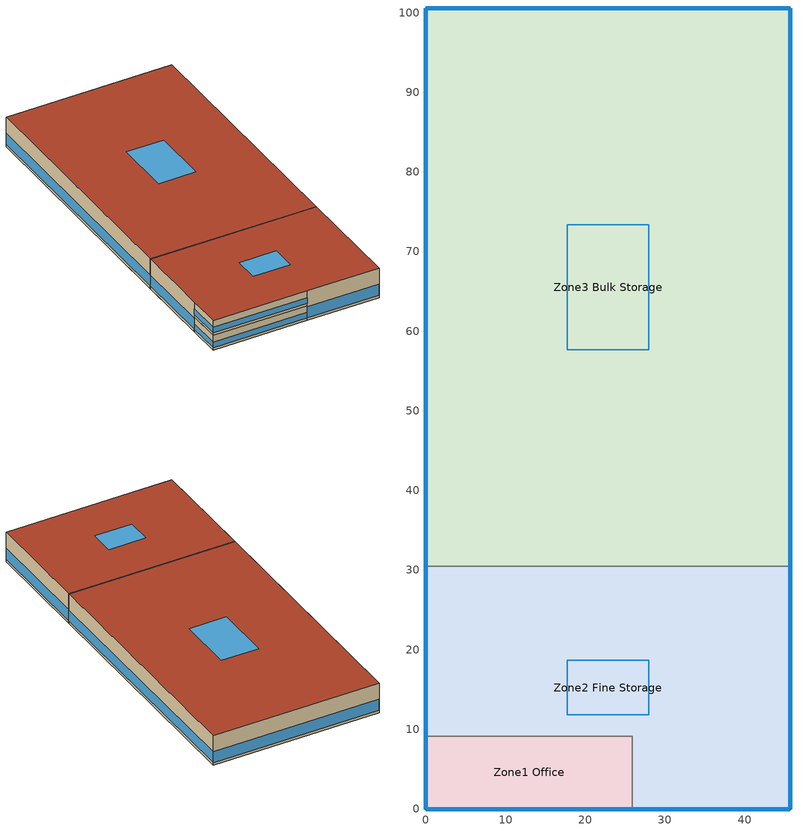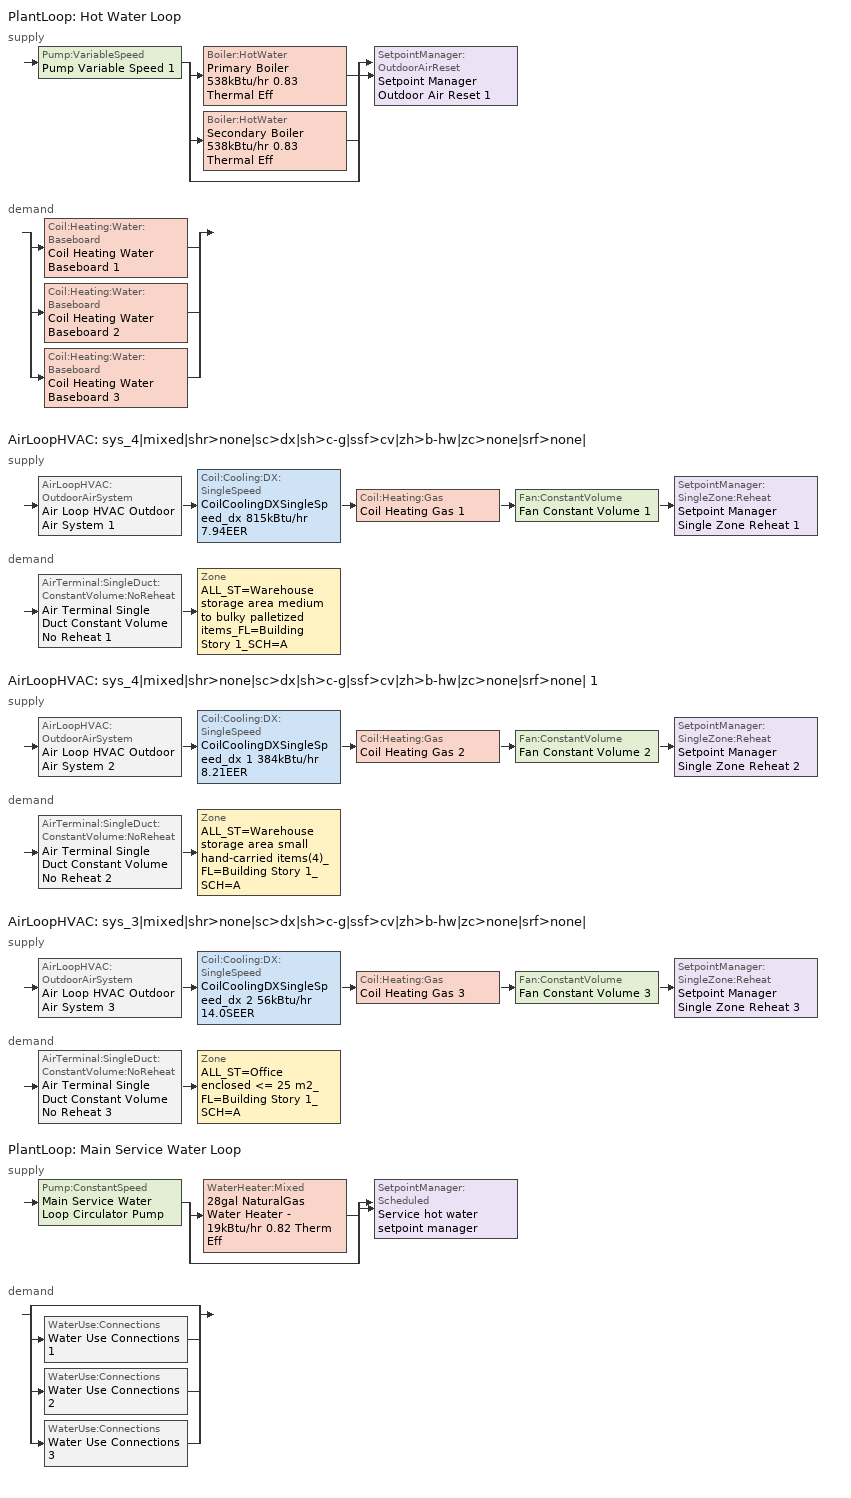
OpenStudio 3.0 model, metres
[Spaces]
Zone3 Bulk Storage
 floor ground: 45.72,100.58 45.72,30.48 0,30.48 0,100.58 z0
 wall outside: 45.72,30.48 45.72,100.58 0,100.58 0,30.48 z0:8.53
 wall to Zone2 Fine Storage: 45.72,30.48 0,30.48 z0:8.53
 window (BTAP-Ext-FixedWindow:U=0.220 SHGC=0.600): 0,100.55 0,30.5 / 45.69,100.58 0.03,100.58 / 45.72,30.5 45.72,100.55 z0.76:3.9
 roof outside: 45.72,30.48 45.72,100.58 0,100.58 0,30.48 z8.53
 skylight (BTAP-Ext-Skylights:U=0.220 SHGC=0.600): 27.97,57.69 27.97,73.37 17.75,73.37 17.75,57.69 z8.53
Zone2 Fine Storage
 floor to Zone1 Office: 0,0 0,9.14 25.91,9.14 25.91,0 z4.27
 floor ground: 45.72,30.48 45.72,0 25.91,0 25.91,9.14 0,9.14 0,30.48 z0
 wall outside: 0,30.48 0,9.14 / 25.91,0 45.72,0 45.72,30.48 z0:8.53; 0,9.14 0,0 25.91,0 z4.27:8.53
 wall to Zone1 Office: 0,9.14 25.91,9.14 25.91,0 z0:4.27
 window (BTAP-Ext-FixedWindow:U=0.220 SHGC=0.600): 25.93,0 45.69,0 / 0,30.45 0,9.17 / 45.72,0.03 45.72,30.45 z0.76:3.9; 0.03,0 25.88,0 / 0,9.12 0,0.03 z5.03:6.6
 roof outside: 45.72,0 45.72,30.48 0,30.48 0,0 z8.53
 skylight (BTAP-Ext-Skylights:U=0.220 SHGC=0.600): 27.97,11.83 27.97,18.65 17.75,18.65 17.75,11.83 z8.53
Zone1 Office
 floor ground: 25.91,9.14 25.91,0 0,0 0,9.14 z0
 wall outside: 0,9.14 0,0 25.91,0 z0:4.27
 window (BTAP-Ext-FixedWindow:U=0.220 SHGC=0.600): 0.03,0 25.88,0 z0.76:2.33; 0,9.12 0,0.03 z0.76:2.34
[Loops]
PlantLoop 'Hot Water Loop'
 supply: Pump:VariableSpeed 'Pump Variable Speed 1' > split
  | Boiler:HotWater 'Primary Boiler 538kBtu/hr 0.83 Thermal Eff'
  | Boiler:HotWater 'Secondary Boiler 538kBtu/hr 0.83 Thermal Eff'
  | bypass
  join > SetpointManager:OutdoorAirReset 'Setpoint Manager Outdoor Air Reset 1'
 demand: split
  | Coil:Heating:Water:Baseboard 'Coil Heating Water Baseboard 1'
  | Coil:Heating:Water:Baseboard 'Coil Heating Water Baseboard 2'
  | Coil:Heating:Water:Baseboard 'Coil Heating Water Baseboard 3'
AirLoopHVAC 'sys_4|mixed|shr>none|sc>dx|sh>c-g|ssf>cv|zh>b-hw|zc>none|srf>none|'
 supply: AirLoopHVAC:OutdoorAirSystem 'Air Loop HVAC Outdoor Air System 1' > Coil:Cooling:DX:SingleSpeed 'CoilCoolingDXSingleSpeed_dx 815kBtu/hr 7.94EER' > Coil:Heating:Gas 'Coil Heating Gas 1' > Fan:ConstantVolume 'Fan Constant Volume 1' > SetpointManager:SingleZone:Reheat 'Setpoint Manager Single Zone Reheat 1'
 demand: AirTerminal:SingleDuct:ConstantVolume:NoReheat 'Air Terminal Single Duct Constant Volume No Reheat 1' > Zone 'ALL_ST=Warehouse storage area medium to bulky palletized items_FL=Building Story 1_SCH=A'
AirLoopHVAC 'sys_4|mixed|shr>none|sc>dx|sh>c-g|ssf>cv|zh>b-hw|zc>none|srf>none| 1'
 supply: AirLoopHVAC:OutdoorAirSystem 'Air Loop HVAC Outdoor Air System 2' > Coil:Cooling:DX:SingleSpeed 'CoilCoolingDXSingleSpeed_dx 1 384kBtu/hr 8.21EER' > Coil:Heating:Gas 'Coil Heating Gas 2' > Fan:ConstantVolume 'Fan Constant Volume 2' > SetpointManager:SingleZone:Reheat 'Setpoint Manager Single Zone Reheat 2'
 demand: AirTerminal:SingleDuct:ConstantVolume:NoReheat 'Air Terminal Single Duct Constant Volume No Reheat 2' > Zone 'ALL_ST=Warehouse storage area small hand-carried items(4)_FL=Building Story 1_SCH=A'
AirLoopHVAC 'sys_3|mixed|shr>none|sc>dx|sh>c-g|ssf>cv|zh>b-hw|zc>none|srf>none|'
 supply: AirLoopHVAC:OutdoorAirSystem 'Air Loop HVAC Outdoor Air System 3' > Coil:Cooling:DX:SingleSpeed 'CoilCoolingDXSingleSpeed_dx 2 56kBtu/hr 14.0SEER' > Coil:Heating:Gas 'Coil Heating Gas 3' > Fan:ConstantVolume 'Fan Constant Volume 3' > SetpointManager:SingleZone:Reheat 'Setpoint Manager Single Zone Reheat 3'
 demand: AirTerminal:SingleDuct:ConstantVolume:NoReheat 'Air Terminal Single Duct Constant Volume No Reheat 3' > Zone 'ALL_ST=Office enclosed <= 25 m2_FL=Building Story 1_SCH=A'
PlantLoop 'Main Service Water Loop'
 supply: Pump:ConstantSpeed 'Main Service Water Loop Circulator Pump' > split
  | WaterHeater:Mixed '28gal NaturalGas Water Heater - 19kBtu/hr 0.82 Therm Eff'
  | bypass
  join > SetpointManager:Scheduled 'Service hot water setpoint manager'
 demand: split
  | bypass
  | WaterUse:Connections 'Water Use Connections 1'
  | WaterUse:Connections 'Water Use Connections 2'
  | WaterUse:Connections 'Water Use Connections 3'
[ClimateZones]
Climate Zone Institution Name 1=ASHRAE; Climate Zone Document Name 1=ANSI/ASHRAE Standard 169; Climate Zone Document Year 1=2006; Climate Zone Institution Name 2=CEC; Climate Zone Document Name 2=California Climate Zone Descriptions; Climate Zone Document Year 2=1995
[Building]
Warehouse: Default Construction Set=BTAP-Mass at hdd = 4500.0; Standards Number of Stories=1; Standards Number of Above Ground Stories=1; Standards Template=NECB2015; Standards Building Type=Warehouse
[Site]
Ottawa=Macdonald-Cartier Intl AP_ON_CAN: Latitude {deg}=45.317; Longitude {deg}=-75.667; Time Zone {hr}=-5; Elevation {m}=114.9
[Site:WaterMainsTemperature]
Calculation Method=Correlation; Annual Average Outdoor Air Temperature {C}=6.83333; Maximum Difference In Monthly Average Outdoor Air Temperatures {deltaC}=31.2
[Site:GroundTemperature:BuildingSurface]
19.527, 19.502, 19.536, 19.598, 20.002, 21.64, 22.225, 22.375, 21.449, 20.121, 19.802, 19.633
[SizingPeriod:DesignDay] Barometric Pressure {Pa}=99952; Sky Clearness=0; Rain Indicator=0; Snow Indicator=0; Day of Month=21; Daylight Saving Time Indicator=0; Humidity Indicating Type=Wetbulb; Dry-Bulb Temperature Range Modifier Type=DefaultMultipliers
Name | Maximum Dry-Bulb Temperature {C} | Daily Dry-Bulb Temperature Range {deltaC} | Humidity Indicating Conditions at Maximum Dry-Bulb | Wind Speed {m/s} | Wind Direction {deg} | Month | Day Type | Solar Model Indicator | ASHRAE Taub | ASHRAE Taud
Ottawa=Macdonald-Cartier Intl Ann Clg .4% Condns DB=>MWB | 30.6 | 10.1 | 21.8 | 4.6 | 220 | 7 | SummerDesignDay | ASHRAETau | 0.417 | 2.264
Ottawa=Macdonald-Cartier Intl Ann Htg 99.6% Condns DB | -24.2 | 0 | -24.2 | 3.5 | 290 | 1 | WinterDesignDay | ASHRAEClearSky
[Material:NoMass] Roughness=Smooth; Thermal Absorptance=0.9; Solar Absorptance=0.7
Name | Thermal Resistance {m2-K/W} | Visible Absorptance
Typical Carpet Pad; Typical Carpet Pad 1 | 0.21648 | 0.8
Typical Insulation 1 | 5.20402 | 0.7
Typical Insulation 2 | 3.77764 | 0.7
Typical Insulation 3 | 5.46446 | 0.7
Typical Carpet Pad 2 | 1.25503 | 0.8
Typical Carpet Pad 3; Typical Carpet Pad 4 | 3.45515 | 0.8
Typical Insulation 4 | 0.454528 | 0.7
Typical Insulation 5 | 0.454545 | 0.7
[Material]
Name | Roughness | Thickness {m} | Conductivity {W/m-K} | Density {kg/m3} | Specific Heat {J/kg-K} | Thermal Absorptance | Solar Absorptance | Visible Absorptance
G05 25mm wood | MediumSmooth | 0.0254 | 0.15 | 608 | 1630 | 0.9 | 0.5 | 0.5
100mm Normalweight concrete floor 1 | MediumSmooth | 0.1016 | 2.31 | 2322 | 832
G01 13mm gypsum board 1 | Smooth | 0.0127 | 0.16 | 800 | 1090 | 0.9 | 0.7 | 0.5
4 in. Normalweight Concrete Floor 1 | MediumRough | 0.1016 | 2.31 | 2322 | 832 | 0.9 | 0.7 | 0.7
1IN Stucco 1 | Smooth | 0.0253 | 0.6918 | 1858 | 837 | 0.9 | 0.7 | 0.92
8IN CONCRETE HW RefBldg 1 | Rough | 0.2032 | 1.311 | 2240 | 836.8 | 0.9 | 0.7 | 0.7
1/2IN Gypsum 1 | Smooth | 0.0127 | 0.16 | 784.9 | 830 | 0.9 | 0.4 | 0.4
Metal Roof Surface 1; F08 Metal surface 1 | Smooth | 0.0008 | 45.28 | 7824 | 500 | 0.9 | 0.7 | 0.7
6 in. Normalweight Concrete Floor 1; 6 in. Normalweight Concrete Floor 2; 6 in. Normalweight Concrete Floor 3 | MediumRough | 0.1524 | 2.31 | 2322 | 832 | 0.9 | 0.7 | 0.7
[Construction]
BTAP-Int-Partition; BTAP-Int-Door: G05 25mm wood
BTAP-Int-Floor: 100mm Normalweight concrete floor 1, Typical Carpet Pad
BTAP-Int-Wall: G01 13mm gypsum board 1, G01 13mm gypsum board 1
BTAP-Int-Ceiling: Typical Carpet Pad, 100mm Normalweight concrete floor 1
BTAP-Int-Window: SimpleGlazing
BTAP-Ext-Floor-Mass:U-0.183: Typical Insulation 1, 4 in. Normalweight Concrete Floor 1, Typical Carpet Pad 1
BTAP-Ext-Wall-Mass:U-0.247: 1IN Stucco 1, 8IN CONCRETE HW RefBldg 1, Typical Insulation 2, 1/2IN Gypsum 1
BTAP-Ext-Roof-Metal:U-0.183: Metal Roof Surface 1, Typical Insulation 3
BTAP-Grnd-Floor-Mass:U-0.757: 6 in. Normalweight Concrete Floor 1, Typical Carpet Pad 2
BTAP-Grnd-Wall-Mass:U-0.284: 6 in. Normalweight Concrete Floor 2, Typical Carpet Pad 3
BTAP-Grnd-Roof-Mass:U-0.284: 6 in. Normalweight Concrete Floor 3, Typical Carpet Pad 4
BTAP-Ext-FixedWindow:U=0.220 SHGC=0.600; BTAP-Ext-GlassDoors:U=0.220 SHGC=0.600; BTAP-Ext-Skylights:U=0.220 SHGC=0.600; BTAP-Ext-DaylightDomes:U=0.220 SHGC=0.600; BTAP-Ext-DaylightDiffuser:U=0.220 SHGC=0.600: SimpleGlazing:U=0.220 SHGC=0.600
BTAP-Ext-Door:U-2.2: F08 Metal surface 1, Typical Insulation 4
BTAP-Ext-OverHeadDoor:U-2.2: Typical Insulation 5
[DefaultConstructionSet]
BTAP-Mass at hdd = 4500.0: Default Exterior Surface Constructions=BTAP-Mass at hdd = 4500.0; Default Interior Surface Constructions=Default Surface Constructions 2; Default Ground Contact Surface Constructions=BTAP-Mass at hdd = 4500.0 1; Default Exterior SubSurface Constructions=BTAP-Mass at hdd = 4500.0; Default Interior SubSurface Constructions=Default Sub Surface Constructions 2; Interior Partition Construction=BTAP-Int-Partition
[DefaultSurfaceConstructions]
Name | Floor Construction | Wall Construction | Roof Ceiling Construction
Default Surface Constructions 2 | BTAP-Int-Floor | BTAP-Int-Wall | BTAP-Int-Ceiling
BTAP-Mass at hdd = 4500.0 | BTAP-Ext-Floor-Mass:U-0.183 | BTAP-Ext-Wall-Mass:U-0.247 | BTAP-Ext-Roof-Metal:U-0.183
BTAP-Mass at hdd = 4500.0 1 | BTAP-Grnd-Floor-Mass:U-0.757 | BTAP-Grnd-Wall-Mass:U-0.284 | BTAP-Grnd-Roof-Mass:U-0.284
[DefaultSubSurfaceConstructions]
Name | Fixed Window Construction | Operable Window Construction | Door Construction | Glass Door Construction | Overhead Door Construction | Skylight Construction | Tubular Daylight Dome Construction | Tubular Daylight Diffuser Construction
Default Sub Surface Constructions 2 | BTAP-Int-Window | BTAP-Int-Window | BTAP-Int-Door
BTAP-Mass at hdd = 4500.0 | BTAP-Ext-FixedWindow:U=0.220 SHGC=0.600 | BTAP-Ext-FixedWindow:U=0.220 SHGC=0.600 | BTAP-Ext-Door:U-2.2 | BTAP-Ext-GlassDoors:U=0.220 SHGC=0.600 | BTAP-Ext-OverHeadDoor:U-2.2 | BTAP-Ext-Skylights:U=0.220 SHGC=0.600 | BTAP-Ext-DaylightDomes:U=0.220 SHGC=0.600 | BTAP-Ext-DaylightDiffuser:U=0.220 SHGC=0.600
[WindowMaterial:SimpleGlazingSystem] U-Factor {W/m2-K}=2.2; Solar Heat Gain Coefficient=0.6; Visible Transmittance=0.21
SimpleGlazing; SimpleGlazing:U=0.220 SHGC=0.600
[Space] Building Story=Building Story 1; Part of Total Floor Area=Yes
Name | Space Type | Thermal Zone
Zone3 Bulk Storage | Space Function Warehouse storage area medium to bulky palletized items | ALL_ST=Warehouse storage area medium to bulky palletized items_FL=Building Story 1_SCH=A
Zone2 Fine Storage | Space Function Warehouse storage area small hand-carried items(4) | ALL_ST=Warehouse storage area small hand-carried items(4)_FL=Building Story 1_SCH=A
Zone1 Office | Space Function Office enclosed <= 25 m2 | ALL_ST=Office enclosed <= 25 m2_FL=Building Story 1_SCH=A
[BuildingStory]
Building Story 1: Nominal Z Coordinate {m}=0
[SpaceType] Standards Building Type=Space Function
Name | Default Schedule Set | Design Specification Outdoor Air Object | Standards Space Type
Space Function Warehouse storage area medium to bulky palletized items | Space Function Warehouse storage area medium to bulky palletized items Schedule Set | Space Function Warehouse storage area medium to bulky palletized items Ventilation | Warehouse storage area medium to bulky palletized items
Space Function Warehouse storage area small hand-carried items(4) | Space Function Warehouse storage area small hand-carried items(4) Schedule Set | Space Function Warehouse storage area small hand-carried items(4) Ventilation | Warehouse storage area small hand-carried items(4)
Space Function Office enclosed <= 25 m2 | Space Function Office enclosed <= 25 m2 Schedule Set | Space Function Office enclosed <= 25 m2 Ventilation | Office enclosed <= 25 m2
[People:Definition] Number of People Calculation Method=People/Area; Fraction Radiant=0.3
Name | People per Space Floor Area {person/m2}
Space Function Office enclosed <= 25 m2 People Definition | 0.0500182
Space Function Warehouse storage area medium to bulky palletized items People Definition | 0.0100036
Space Function Warehouse storage area small hand-carried items(4) People Definition | 0.0200073
[People] Work Efficiency Schedule=Work Efficiency Schedule; Clothing Insulation Schedule=Clothing Schedule; Air Velocity Schedule=Air Velocity Schedule; Multiplier=1
Name | People Definition | Space or SpaceType
Space Function Office enclosed <= 25 m2 People | Space Function Office enclosed <= 25 m2 People Definition | Space Function Office enclosed <= 25 m2
Space Function Warehouse storage area medium to bulky palletized items People | Space Function Warehouse storage area medium to bulky palletized items People Definition | Space Function Warehouse storage area medium to bulky palletized items
Space Function Warehouse storage area small hand-carried items(4) People | Space Function Warehouse storage area small hand-carried items(4) People Definition | Space Function Warehouse storage area small hand-carried items(4)
[Lights:Definition] Design Level Calculation Method=Watts/Area; Fraction Radiant=0.5; Fraction Visible=0.2
Name | Watts per Space Floor Area {W/m2}
Space Function Office enclosed <= 25 m2 Lights Definition | 12.0044
Space Function Warehouse storage area medium to bulky palletized items Lights Definition | 6.20225
Space Function Warehouse storage area small hand-carried items(4) Lights Definition | 10.2037
[Lights] Fraction Replaceable=1
Name | Lights Definition | Space or SpaceType
Space Function Office enclosed <= 25 m2 Lights | Space Function Office enclosed <= 25 m2 Lights Definition | Space Function Office enclosed <= 25 m2
Space Function Warehouse storage area medium to bulky palletized items Lights | Space Function Warehouse storage area medium to bulky palletized items Lights Definition | Space Function Warehouse storage area medium to bulky palletized items
Space Function Warehouse storage area small hand-carried items(4) Lights | Space Function Warehouse storage area small hand-carried items(4) Lights Definition | Space Function Warehouse storage area small hand-carried items(4)
[ElectricEquipment:Definition] Design Level Calculation Method=Watts/Area; Fraction Radiant=0.5
Name | Watts per Space Floor Area {W/m2}
Space Function Office enclosed <= 25 m2 Elec Equip Definition | 7.50273
Space Function Warehouse storage area medium to bulky palletized items Elec Equip Definition; Space Function Warehouse storage area small hand-carried items(4) Elec Equip Definition | 1.00036
[ElectricEquipment]
Name | Electric Equipment Definition | Space or SpaceType
Space Function Office enclosed <= 25 m2 Elec Equip | Space Function Office enclosed <= 25 m2 Elec Equip Definition | Space Function Office enclosed <= 25 m2
Space Function Warehouse storage area medium to bulky palletized items Elec Equip | Space Function Warehouse storage area medium to bulky palletized items Elec Equip Definition | Space Function Warehouse storage area medium to bulky palletized items
Space Function Warehouse storage area small hand-carried items(4) Elec Equip | Space Function Warehouse storage area small hand-carried items(4) Elec Equip Definition | Space Function Warehouse storage area small hand-carried items(4)
[DesignSpecification:OutdoorAir] Outdoor Air Method=Sum; Outdoor Air Flow per Floor Area {m3/s-m2}=0.0003048
Name | Outdoor Air Flow per Person {m3/s-person}
Space Function Office enclosed <= 25 m2 Ventilation | 0.00253908
Space Function Warehouse storage area medium to bulky palletized items Ventilation; Space Function Warehouse storage area small hand-carried items(4) Ventilation | 0
[DefaultScheduleSet] Number of People Schedule=NECB-A-Occupancy; People Activity Level Schedule=NECB-Activity; Electric Equipment Schedule=NECB-A-Electric-Equipment; Infiltration Schedule=Always On
Name | Lighting Schedule
Space Function Office enclosed <= 25 m2 Schedule Set | NECB-A-Occupancy-NECB-A-Lighting-0.3-0.1-0.67-Light Ruleset
Space Function Warehouse storage area medium to bulky palletized items Schedule Set | NECB-A-Lighting
Space Function Warehouse storage area small hand-carried items(4) Schedule Set | NECB-A-Occupancy-NECB-A-Lighting-0.5-0.0-0.67-Light Ruleset
[ThermostatSetpoint:DualSetpoint] Heating Setpoint Temperature Schedule=NECB-A-Thermostat Setpoint-Heating; Cooling Setpoint Temperature Schedule=NECB-A-Thermostat Setpoint-Cooling
Space Function Warehouse storage area medium to bulky palletized items Thermostat 3; Space Function Warehouse storage area small hand-carried items(4) Thermostat 3; Space Function Office enclosed <= 25 m2 Thermostat 3
[SpaceInfiltration:DesignFlowRate] Schedule=Always On Discrete; Design Flow Rate Calculation Method=Flow/ExteriorArea; Flow per Exterior Surface Area {m3/s-m2}=0.00025; Constant Term Coefficient=0; Temperature Term Coefficient=0; Velocity Term Coefficient=0.224; Velocity Squared Term Coefficient=0
Name | Space or SpaceType
Zone1 Office Infiltration | Zone1 Office
Zone2 Fine Storage Infiltration | Zone2 Fine Storage
Zone3 Bulk Storage Infiltration | Zone3 Bulk Storage
[ThermalZone] Use Ideal Air Loads=No
Name | Thermostat
ALL_ST=Warehouse storage area medium to bulky palletized items_FL=Building Story 1_SCH=A | Space Function Warehouse storage area medium to bulky palletized items Thermostat 3
ALL_ST=Warehouse storage area small hand-carried items(4)_FL=Building Story 1_SCH=A | Space Function Warehouse storage area small hand-carried items(4) Thermostat 3
ALL_ST=Office enclosed <= 25 m2_FL=Building Story 1_SCH=A | Space Function Office enclosed <= 25 m2 Thermostat 3
[Sizing:Zone] Zone Cooling Design Supply Air Temperature Input Method=SupplyAirTemperature; Zone Cooling Design Supply Air Temperature {C}=13; Zone Cooling Design Supply Air Temperature Difference {deltaC}=11.11; Zone Heating Design Supply Air Temperature Input Method=SupplyAirTemperature; Zone Heating Design Supply Air Temperature {C}=43; Zone Heating Design Supply Air Temperature Difference {deltaC}=11.11; Zone Cooling Design Supply Air Humidity Ratio {kg-H2O/kg-air}=0.0085; Zone Heating Design Supply Air Humidity Ratio {kg-H2O/kg-air}=0.008; Zone Heating Sizing Factor=1.3; Zone Cooling Sizing Factor=1.1; Cooling Design Air Flow Method=DesignDay; Heating Design Air Flow Method=DesignDay; Account for Dedicated Outdoor Air System=No; Dedicated Outdoor Air System Control Strategy=NeutralSupplyAir; Dedicated Outdoor Air Low Setpoint Temperature for Design {C}=autosize; Dedicated Outdoor Air High Setpoint Temperature for Design {C}=autosize
ALL_ST=Warehouse storage area medium to bulky palletized items_FL=Building Story 1_SCH=A; ALL_ST=Warehouse storage area small hand-carried items(4)_FL=Building Story 1_SCH=A; ALL_ST=Office enclosed <= 25 m2_FL=Building Story 1_SCH=A
[Zone equipment]
ALL_ST=Warehouse storage area medium to bulky palletized items_FL=Building Story 1_SCH=A: Air Terminal Single Duct Constant Volume No Reheat 1, Zone HVAC Baseboard Convective Water 1
ALL_ST=Warehouse storage area small hand-carried items(4)_FL=Building Story 1_SCH=A: Air Terminal Single Duct Constant Volume No Reheat 2, Zone HVAC Baseboard Convective Water 2
ALL_ST=Office enclosed <= 25 m2_FL=Building Story 1_SCH=A: Air Terminal Single Duct Constant Volume No Reheat 3, Zone HVAC Baseboard Convective Water 3
[PlantLoop] Glycol Concentration=0; Plant Loop Volume {m3}=Autocalculate; Load Distribution Scheme=Optimal
Name | Fluid Type | Maximum Loop Temperature {C} | Minimum Loop Temperature {C}
Hot Water Loop | Water
Main Service Water Loop |  | 60 | 10
[Sizing:Plant] Loop Type=Heating; Sizing Option=NonCoincident; Zone Timesteps in Averaging Window=1; Coincident Sizing Factor Mode=None
Name | Design Loop Exit Temperature {C} | Loop Design Temperature Difference {deltaC}
Hot Water Loop | 82 | 16
Main Service Water Loop | 60 | 5
[Pump:VariableSpeed]
Pump Variable Speed 1: Motor Efficiency=0.865; Pump Control Type=Intermittent; Skin Loss Radiative Fraction=0.5; Design Power Sizing Method=PowerPerFlowPerPressure; Design Electric Power per Unit Flow Rate {W/(m3/s)}=348701.1; Design Shaft Power per Unit Flow Rate per Unit Head {W-s/m3-Pa}=1.45151; Design Minimum Flow Rate Fraction=0
[Boiler:HotWater] Fuel Type=NaturalGas; Nominal Capacity {W}=157806; Nominal Thermal Efficiency=0.83; Normalized Boiler Efficiency Curve=BOILER-EFFFPLR-NECB2011; Water Outlet Upper Temperature Limit {C}=99; Boiler Flow Mode=ConstantFlow; Parasitic Electric Load {W}=0; Sizing Factor=1
Primary Boiler 538kBtu/hr 0.83 Thermal Eff; Secondary Boiler 538kBtu/hr 0.83 Thermal Eff
[SetpointManager:OutdoorAirReset]
Setpoint Manager Outdoor Air Reset 1: Control Variable=Temperature; Setpoint at Outdoor Low Temperature {C}=82; Outdoor Low Temperature {C}=-16; Setpoint at Outdoor High Temperature {C}=60; Outdoor High Temperature {C}=0
[AirLoopHVAC] Design Supply Air Flow Rate {m3/s}=AutoSize
Name | Availability Schedule
sys_4|mixed|shr>none|sc>dx|sh>c-g|ssf>cv|zh>b-hw|zc>none|srf>none| | sys_4|mixed|shr>none|sc>dx|sh>c-g|ssf>cv|zh>b-hw|zc>none|srf>none| Occ Sch
sys_4|mixed|shr>none|sc>dx|sh>c-g|ssf>cv|zh>b-hw|zc>none|srf>none| 1 | sys_4|mixed|shr>none|sc>dx|sh>c-g|ssf>cv|zh>b-hw|zc>none|srf>none| 1 Occ Sch
sys_3|mixed|shr>none|sc>dx|sh>c-g|ssf>cv|zh>b-hw|zc>none|srf>none| | sys_3|mixed|shr>none|sc>dx|sh>c-g|ssf>cv|zh>b-hw|zc>none|srf>none| Occ Sch
[Sizing:System] Type of Load to Size On=Sensible; Design Outdoor Air Flow Rate {m3/s}=Autosize; Central Heating Maximum System Air Flow Ratio=1; Preheat Design Temperature {C}=7; Preheat Design Humidity Ratio {kg-H2O/kg-Air}=0.008; Precool Design Temperature {C}=13; Precool Design Humidity Ratio {kg-H2O/kg-Air}=0.008; Central Cooling Design Supply Air Temperature {C}=13; Central Heating Design Supply Air Temperature {C}=43; Sizing Option=NonCoincident; 100% Outdoor Air in Cooling=No; 100% Outdoor Air in Heating=No; Central Cooling Design Supply Air Humidity Ratio {kg-H2O/kg-Air}=0.0085; Central Heating Design Supply Air Humidity Ratio {kg-H2O/kg-Air}=0.008; Cooling Design Air Flow Method=DesignDay; Cooling Design Air Flow Rate {m3/s}=0; Heating Design Air Flow Method=DesignDay; Heating Design Air Flow Rate {m3/s}=0; System Outdoor Air Method=ZoneSum; Zone Maximum Outdoor Air Fraction=1; Cooling Supply Air Flow Rate Per Floor Area {m3/s-m2}=0.00996765; Cooling Fraction of Autosized Cooling Supply Air Flow Rate=1; Cooling Supply Air Flow Rate Per Unit Cooling Capacity {m3/s-W}=3.94755e-05; Heating Supply Air Flow Rate Per Floor Area {m3/s-m2}=0.00996765; Heating Fraction of Autosized Heating Supply Air Flow Rate=1; Heating Fraction of Autosized Cooling Supply Air Flow Rate=1; Heating Supply Air Flow Rate Per Unit Heating Capacity {m3/s-W}=3.15882e-05; Cooling Design Capacity Method=CoolingDesignCapacity; Cooling Design Capacity {W}=autosize; Cooling Design Capacity Per Floor Area {W/m2}=234.7; Fraction of Autosized Cooling Design Capacity=1; Heating Design Capacity Method=HeatingDesignCapacity; Heating Design Capacity {W}=autosize; Heating Design Capacity Per Floor Area {W/m2}=157; Fraction of Autosized Heating Design Capacity=1; Central Cooling Capacity Control Method=OnOff
sys_4|mixed|shr>none|sc>dx|sh>c-g|ssf>cv|zh>b-hw|zc>none|srf>none|; sys_4|mixed|shr>none|sc>dx|sh>c-g|ssf>cv|zh>b-hw|zc>none|srf>none| 1; sys_3|mixed|shr>none|sc>dx|sh>c-g|ssf>cv|zh>b-hw|zc>none|srf>none|
[Fan:ConstantVolume] Availability Schedule=Always On Discrete; Fan Total Efficiency=0.39975; Pressure Rise {Pa}=640; Maximum Flow Rate {m3/s}=AutoSize; Motor Efficiency=0.615
Fan Constant Volume 1; Fan Constant Volume 2; Fan Constant Volume 3
[Coil:Heating:Gas] Availability Schedule=Always On Discrete; Nominal Capacity {W}=AutoSize; Parasitic Electric Load {W}=0; Part Load Fraction Correlation Curve=FURNACE-EFFPLR-NECB2011; Parasitic Gas Load {W}=0
Name | Gas Burner Efficiency
Coil Heating Gas 1; Coil Heating Gas 2 | 0.81
Coil Heating Gas 3 | 0.924
[Coil:Cooling:DX:SingleSpeed] Availability Schedule=Always On Discrete; Rated Total Cooling Capacity {W}=autosize; Rated Sensible Heat Ratio=autosize; Rated Air Flow Rate {m3/s}=autosize; Rated Evaporator Fan Power Per Volume Flow Rate {W/(m3/s)}=773.3; Total Cooling Capacity Function of Temperature Curve=DXCOOL-NECB2011-REF-CAPFT; Total Cooling Capacity Function of Flow Fraction Curve=DXCOOL-NECB2011-REF-CAPFFLOW; Energy Input Ratio Function of Temperature Curve=DXCOOL-NECB2011-REF-COOLEIRFT; Energy Input Ratio Function of Flow Fraction Curve=DXCOOL-NECB2011-REF-COOLEIRFFLOW; Part Load Fraction Correlation Curve=DXCOOL-NECB2011-REF-COOLPLFFPLR; Minimum Outdoor Dry-Bulb Temperature for Compressor Operation {C}=-25; Condenser Type=AirCooled; Evaporative Condenser Effectiveness=0; Evaporative Condenser Air Flow Rate {m3/s}=Autosize; Evaporative Condenser Pump Rated Power Consumption {W}=Autosize; Crankcase Heater Capacity {W}=0; Maximum Outdoor Dry-Bulb Temperature for Crankcase Heater Operation {C}=0; Basin Heater Capacity {W/K}=0; Basin Heater Setpoint Temperature {C}=10
Name | Rated COP {W/W}
CoilCoolingDXSingleSpeed_dx 815kBtu/hr 7.94EER | 2.78
CoilCoolingDXSingleSpeed_dx 1 384kBtu/hr 8.21EER | 2.8699
CoilCoolingDXSingleSpeed_dx 2 56kBtu/hr 14.0SEER | 4.11713
[Controller:OutdoorAir] Minimum Outdoor Air Flow Rate {m3/s}=autosize; Maximum Outdoor Air Flow Rate {m3/s}=Autosize; Economizer Control Action Type=ModulateFlow; Lockout Type=NoLockout; Minimum Limit Type=FixedMinimum; High Humidity Control=No; Heat Recovery Bypass Control Type=BypassWhenWithinEconomizerLimits
Name | Economizer Control Type | Minimum Outdoor Air Schedule | Controller Mechanical Ventilation | Economizer Maximum Limit Dry-Bulb Temperature {C} | Economizer Maximum Limit Enthalpy {J/kg} | Economizer Minimum Limit Dry-Bulb Temperature {C}
Controller Outdoor Air 1 | DifferentialEnthalpy | sys_4|mixed|shr>none|sc>dx|sh>c-g|ssf>cv|zh>b-hw|zc>none|srf>none| Occ Sch | Controller Mechanical Ventilation 1
Controller Outdoor Air 2 | DifferentialEnthalpy | sys_4|mixed|shr>none|sc>dx|sh>c-g|ssf>cv|zh>b-hw|zc>none|srf>none| 1 Occ Sch | Controller Mechanical Ventilation 2
Controller Outdoor Air 3 | NoEconomizer | sys_3|mixed|shr>none|sc>dx|sh>c-g|ssf>cv|zh>b-hw|zc>none|srf>none| Occ Sch | Controller Mechanical Ventilation 3 | 28 | 64000 | -100
[Controller:MechanicalVentilation] Availability Schedule=Always On Discrete; System Outdoor Air Method=ZoneSum
Controller Mechanical Ventilation 1; Controller Mechanical Ventilation 2; Controller Mechanical Ventilation 3
[AirLoopHVAC:OutdoorAirSystem]
Name | Controller
Air Loop HVAC Outdoor Air System 1 | Controller Outdoor Air 1
Air Loop HVAC Outdoor Air System 2 | Controller Outdoor Air 2
Air Loop HVAC Outdoor Air System 3 | Controller Outdoor Air 3
[SetpointManager:SingleZone:Reheat] Minimum Supply Air Temperature {C}=13; Maximum Supply Air Temperature {C}=43
Name | Control Zone
Setpoint Manager Single Zone Reheat 1 | ALL_ST=Warehouse storage area medium to bulky palletized items_FL=Building Story 1_SCH=A
Setpoint Manager Single Zone Reheat 2 | ALL_ST=Warehouse storage area small hand-carried items(4)_FL=Building Story 1_SCH=A
Setpoint Manager Single Zone Reheat 3 | ALL_ST=Office enclosed <= 25 m2_FL=Building Story 1_SCH=A
[AirTerminal:SingleDuct:ConstantVolume:NoReheat] Availability Schedule=Always On Discrete; Maximum Air Flow Rate {m3/s}=AutoSize
Air Terminal Single Duct Constant Volume No Reheat 1; Air Terminal Single Duct Constant Volume No Reheat 2; Air Terminal Single Duct Constant Volume No Reheat 3
[Coil:Heating:Water:Baseboard] Heating Design Capacity Method=HeatingDesignCapacity; Heating Design Capacity {W}=autosize; Heating Design Capacity Per Floor Area {W/m2}=0; Fraction of Autosized Heating Design Capacity=0.8
Coil Heating Water Baseboard 1; Coil Heating Water Baseboard 2; Coil Heating Water Baseboard 3
[ZoneHVAC:Baseboard:Convective:Water] Availability Schedule=Always On Discrete
Name | Heating Coil
Zone HVAC Baseboard Convective Water 1 | Coil Heating Water Baseboard 1
Zone HVAC Baseboard Convective Water 2 | Coil Heating Water Baseboard 2
Zone HVAC Baseboard Convective Water 3 | Coil Heating Water Baseboard 3
[SetpointManager:Scheduled]
Service hot water setpoint manager: Control Variable=Temperature; Schedule=Service Water Loop Temp - 140F
[Pump:ConstantSpeed]
Main Service Water Loop Circulator Pump: Rated Flow Rate {m3/s}=autosize; Rated Pump Head {Pa}=5377.95; Rated Power Consumption {W}=autosize; Motor Efficiency=0.7; Fraction of Motor Inefficiencies to Fluid Stream=0; Pump Control Type=Intermittent; Design Power Sizing Method=PowerPerFlowPerPressure; Design Electric Power per Unit Flow Rate {W/(m3/s)}=348701.1; Design Shaft Power per Unit Flow Rate per Unit Head {W-s/m3-Pa}=1.28205
[WaterHeater:Mixed]
28gal NaturalGas Water Heater - 19kBtu/hr 0.82 Therm Eff: Tank Volume {m3}=0.104333; Setpoint Temperature Schedule=Service Water Loop Temp - 140F; Deadband Temperature Difference {deltaC}=2; Maximum Temperature Limit {C}=60; Heater Control Type=Cycle; Heater Maximum Capacity {W}=5451.37; Heater Fuel Type=NaturalGas; Heater Thermal Efficiency=0.82; Part Load Factor Curve=SWH-EFFFPLR-NECB2011; Off Cycle Parasitic Fuel Consumption Rate {W}=21.47; Off Cycle Parasitic Fuel Type=NaturalGas; Off Cycle Parasitic Heat Fraction to Tank=0.8; On Cycle Parasitic Fuel Consumption Rate {W}=21.47; On Cycle Parasitic Fuel Type=NaturalGas; On Cycle Parasitic Heat Fraction to Tank=0; Ambient Temperature Indicator=Schedule; Ambient Temperature Schedule=Water Heater Ambient Temp Schedule - 70f; Off Cycle Loss Coefficient to Ambient Temperature {W/K}=1.31796; On Cycle Loss Coefficient to Ambient Temperature {W/K}=1.31796; Use Side Effectiveness=1; Source Side Effectiveness=1; Use Side Design Flow Rate {m3/s}=autosize; Source Side Design Flow Rate {m3/s}=autosize; Indirect Water Heating Recovery Time {hr}=1.5; Source Side Flow Control Mode=IndirectHeatPrimarySetpoint
[WaterUse:Connections]
Name | Water Use Equipment Name 1
Water Use Connections 1 | Zone1 office Service Water Use 0.09gal/min
Water Use Connections 2 | Zone2 fine storage Service Water Use 0.15gal/min
Water Use Connections 3 | Zone3 bulk storage Service Water Use 0.18gal/min
[WaterUse:Equipment:Definition]
Name | Peak Flow Rate {m3/s} | Target Temperature Schedule | Sensible Fraction Schedule | Latent Fraction Schedule
Zone1 office Service Water Use Def 0.09gal/min | 5.66156e-06 | Schedule Ruleset 5 | Schedule Ruleset 3 | Schedule Ruleset 4
Zone2 fine storage Service Water Use Def 0.15gal/min | 9.62095e-06 | Schedule Ruleset 8 | Schedule Ruleset 6 | Schedule Ruleset 7
Zone3 bulk storage Service Water Use Def 0.18gal/min | 1.10641e-05 | Schedule Ruleset 11 | Schedule Ruleset 9 | Schedule Ruleset 10
[WaterUse:Equipment] Flow Rate Fraction Schedule=NECB-A-Service Water Heating
Name | Water Use Equipment Definition | Space
Zone1 office Service Water Use 0.09gal/min | Zone1 office Service Water Use Def 0.09gal/min | Zone1 Office
Zone2 fine storage Service Water Use 0.15gal/min | Zone2 fine storage Service Water Use Def 0.15gal/min | Zone2 Fine Storage
Zone3 bulk storage Service Water Use 0.18gal/min | Zone3 bulk storage Service Water Use Def 0.18gal/min | Zone3 Bulk Storage
[AvailabilityManager:NightCycle] Applicability Schedule=Always On Discrete; Control Type=CycleOnAny; Thermostat Tolerance {deltaC}=1; Cycling Run Time {s}=3600
Availability Manager Night Cycle 1; Availability Manager Night Cycle 2; Availability Manager Night Cycle 3
[EnergyManagementSystem:Sensor] Output Variable or Output Meter Index Key=Environment; Output Variable or Output Meter=Site Outdoor Air Drybulb Temperature
OAT; OAT_1
[EnergyManagementSystem:Actuator] Actuated Component Type=Schedule:Year; Actuated Component Control Type=Schedule Value
Name | Actuated Component
sys4mixedshrnonescdxshcgssfcvzhbhwzcnonesrfnoneHtgSch0; sys4mixedshrnonescdxshcgssfcvzhbhwzcnonesrfnone1HtgSch0 | NECB-A-Thermostat Setpoint-Heating
sys4mixedshrnonescdxshcgssfcvzhbhwzcnonesrfnoneClgSch0; sys4mixedshrnonescdxshcgssfcvzhbhwzcnonesrfnone1ClgSch0 | NECB-A-Thermostat Setpoint-Cooling
[EnergyManagementSystem:Program]
sys4mixedshrnonescdxshcgssfcvzhbhwzcnonesrfnoneOptimumStartProg0: IF DaylightSavings==0 && DayOfWeek>1 && Hour==5 && OAT<23.9 && OAT>1.7; SET sys4mixedshrnonescdxshcgssfcvzhbhwzcnonesrfnoneClgSch0 = 29.4; SET sys4mixedshrnonescdxshcgssfcvzhbhwzcnonesrfnoneHtgSch0 = 15.6; ELSEIF DaylightSavings==0 && DayOfWeek==1 && Hour==7 && OAT<23.9 && OAT>1.7; SET sys4mixedshrnonescdxshcgssfcvzhbhwzcnonesrfnoneClgSch0 = 29.4; SET sys4mixedshrnonescdxshcgssfcvzhbhwzcnonesrfnoneHtgSch0 = 15.6; ELSEIF DaylightSavings==1 && DayOfWeek>1 && Hour==4 && OAT<23.9 && OAT>1.7; SET sys4mixedshrnonescdxshcgssfcvzhbhwzcnonesrfnoneClgSch0 = 29.4; SET sys4mixedshrnonescdxshcgssfcvzhbhwzcnonesrfnoneHtgSch0 = 15.6; ELSEIF DaylightSavings==1 && DayOfWeek==1 && Hour==6 && OAT<23.9 && OAT>1.7; SET sys4mixedshrnonescdxshcgssfcvzhbhwzcnonesrfnoneClgSch0 = 29.4; SET sys4mixedshrnonescdxshcgssfcvzhbhwzcnonesrfnoneHtgSch0 = 15.6; ELSE; SET sys4mixedshrnonescdxshcgssfcvzhbhwzcnonesrfnoneClgSch0 = NULL; SET sys4mixedshrnonescdxshcgssfcvzhbhwzcnonesrfnoneHtgSch0 = NULL; ENDIF
sys4mixedshrnonescdxshcgssfcvzhbhwzcnonesrfnone1OptimumStartProg0: IF DaylightSavings==0 && DayOfWeek>1 && Hour==5 && OAT_1<23.9 && OAT_1>1.7; SET sys4mixedshrnonescdxshcgssfcvzhbhwzcnonesrfnone1ClgSch0 = 29.4; SET sys4mixedshrnonescdxshcgssfcvzhbhwzcnonesrfnone1HtgSch0 = 15.6; ELSEIF DaylightSavings==0 && DayOfWeek==1 && Hour==7 && OAT_1<23.9 && OAT_1>1.7; SET sys4mixedshrnonescdxshcgssfcvzhbhwzcnonesrfnone1ClgSch0 = 29.4; SET sys4mixedshrnonescdxshcgssfcvzhbhwzcnonesrfnone1HtgSch0 = 15.6; ELSEIF DaylightSavings==1 && DayOfWeek>1 && Hour==4 && OAT_1<23.9 && OAT_1>1.7; SET sys4mixedshrnonescdxshcgssfcvzhbhwzcnonesrfnone1ClgSch0 = 29.4; SET sys4mixedshrnonescdxshcgssfcvzhbhwzcnonesrfnone1HtgSch0 = 15.6; ELSEIF DaylightSavings==1 && DayOfWeek==1 && Hour==6 && OAT_1<23.9 && OAT_1>1.7; SET sys4mixedshrnonescdxshcgssfcvzhbhwzcnonesrfnone1ClgSch0 = 29.4; SET sys4mixedshrnonescdxshcgssfcvzhbhwzcnonesrfnone1HtgSch0 = 15.6; ELSE; SET sys4mixedshrnonescdxshcgssfcvzhbhwzcnonesrfnone1ClgSch0 = NULL; SET sys4mixedshrnonescdxshcgssfcvzhbhwzcnonesrfnone1HtgSch0 = NULL; ENDIF
[EnergyManagementSystem:ProgramCallingManager]
sys4mixedshrnonescdxshcgssfcvzhbhwzcnonesrfnoneOptimumStartCallingManager0: BeginTimestepBeforePredictor; sys4mixedshrnonescdxshcgssfcvzhbhwzcnonesrfnoneOptimumStartProg0
sys4mixedshrnonescdxshcgssfcvzhbhwzcnonesrfnone1OptimumStartCallingManager0: BeginTimestepBeforePredictor; sys4mixedshrnonescdxshcgssfcvzhbhwzcnonesrfnone1OptimumStartProg0
[Schedule:Constant]
Always On Discrete: Value=1
[Schedule:Ruleset]
Clothing Schedule: Default Day Schedule=Clothing Schedule Default Winter Clothes
Air Velocity Schedule: Default Day Schedule=Air Velocity Schedule Default
Work Efficiency Schedule: Default Day Schedule=Work Efficiency Schedule Default
NECB-A-Occupancy: Default Day Schedule=NECB-A-Occupancy Default
NECB-Activity: Default Day Schedule=NECB-Activity Default; Summer Design Day Schedule=NECB-Activity Summer Design Day; Winter Design Day Schedule=NECB-Activity Winter Design Day
NECB-A-Occupancy-NECB-A-Lighting-0.3-0.1-0.67-Light Ruleset: Default Day Schedule=NECB-A-Occupancy-NECB-A-Lighting-0.3-0.1-0.67-Light Default
NECB-A-Electric-Equipment: Default Day Schedule=NECB-A-Electric-Equipment Default
Always On: Default Day Schedule=Always On Default
NECB-A-Thermostat Setpoint-Heating: Default Day Schedule=NECB-A-Thermostat Setpoint-Heating Default
NECB-A-Thermostat Setpoint-Cooling: Default Day Schedule=NECB-A-Thermostat Setpoint-Cooling Default
NECB-A-Lighting: Default Day Schedule=NECB-A-Lighting Default
NECB-A-Occupancy-NECB-A-Lighting-0.5-0.0-0.67-Light Ruleset: Default Day Schedule=NECB-A-Occupancy-NECB-A-Lighting-0.5-0.0-0.67-Light Default
Service Water Loop Temp - 140F: Default Day Schedule=Service Water Loop Temp - 140F Default
Water Heater Ambient Temp Schedule - 70f: Default Day Schedule=Water Heater Ambient Temp Schedule - 70f Default
Schedule Ruleset 3: Default Day Schedule=Schedule Day 5
Schedule Ruleset 4: Default Day Schedule=Schedule Day 6
Schedule Ruleset 5: Default Day Schedule=Schedule Day 7
NECB-A-Service Water Heating: Default Day Schedule=NECB-A-Service Water Heating Default
Schedule Ruleset 6: Default Day Schedule=Schedule Day 8
Schedule Ruleset 7: Default Day Schedule=Schedule Day 9
Schedule Ruleset 8: Default Day Schedule=Schedule Day 10
Schedule Ruleset 9: Default Day Schedule=Schedule Day 11
Schedule Ruleset 10: Default Day Schedule=Schedule Day 12
Schedule Ruleset 11: Default Day Schedule=Schedule Day 13
sys_3|mixed|shr>none|sc>dx|sh>c-g|ssf>cv|zh>b-hw|zc>none|srf>none| Occ Sch: Default Day Schedule=sys_3|mixed|shr>none|sc>dx|sh>c-g|ssf>cv|zh>b-hw|zc>none|srf>none| Occ Sch Default; Summer Design Day Schedule=sys_3|mixed|shr>none|sc>dx|sh>c-g|ssf>cv|zh>b-hw|zc>none|srf>none| Occ Sch Summer Design Day; Winter Design Day Schedule=sys_3|mixed|shr>none|sc>dx|sh>c-g|ssf>cv|zh>b-hw|zc>none|srf>none| Occ Sch Winter Design Day
sys_4|mixed|shr>none|sc>dx|sh>c-g|ssf>cv|zh>b-hw|zc>none|srf>none| Occ Sch: Default Day Schedule=sys_4|mixed|shr>none|sc>dx|sh>c-g|ssf>cv|zh>b-hw|zc>none|srf>none| Occ Sch Default; Summer Design Day Schedule=sys_4|mixed|shr>none|sc>dx|sh>c-g|ssf>cv|zh>b-hw|zc>none|srf>none| Occ Sch Summer Design Day; Winter Design Day Schedule=sys_4|mixed|shr>none|sc>dx|sh>c-g|ssf>cv|zh>b-hw|zc>none|srf>none| Occ Sch Winter Design Day
sys_4|mixed|shr>none|sc>dx|sh>c-g|ssf>cv|zh>b-hw|zc>none|srf>none| 1 Occ Sch: Default Day Schedule=sys_4|mixed|shr>none|sc>dx|sh>c-g|ssf>cv|zh>b-hw|zc>none|srf>none| 1 Occ Sch Default; Summer Design Day Schedule=sys_4|mixed|shr>none|sc>dx|sh>c-g|ssf>cv|zh>b-hw|zc>none|srf>none| 1 Occ Sch Summer Design Day; Winter Design Day Schedule=sys_4|mixed|shr>none|sc>dx|sh>c-g|ssf>cv|zh>b-hw|zc>none|srf>none| 1 Occ Sch Winter Design Day
[Schedule:Day]
Clothing Schedule Default Winter Clothes; Always On Default; sys_3|mixed|shr>none|sc>dx|sh>c-g|ssf>cv|zh>b-hw|zc>none|srf>none| Occ Sch Winter Design Day; sys_3|mixed|shr>none|sc>dx|sh>c-g|ssf>cv|zh>b-hw|zc>none|srf>none| Occ Sch Summer Design Day; sys_4|mixed|shr>none|sc>dx|sh>c-g|ssf>cv|zh>b-hw|zc>none|srf>none| Occ Sch Winter Design Day; sys_4|mixed|shr>none|sc>dx|sh>c-g|ssf>cv|zh>b-hw|zc>none|srf>none| Occ Sch Summer Design Day; sys_4|mixed|shr>none|sc>dx|sh>c-g|ssf>cv|zh>b-hw|zc>none|srf>none| 1 Occ Sch Winter Design Day; sys_4|mixed|shr>none|sc>dx|sh>c-g|ssf>cv|zh>b-hw|zc>none|srf>none| 1 Occ Sch Summer Design Day: 24, 0, 1
Clothing Schedule Summer Clothes: 24, 0, 0.5
Air Velocity Schedule Default; NECB-A-Electric-Equipment Sat Day; NECB-A-Electric-Equipment Sun|Hol Day; Schedule Day 5; Schedule Day 8; Schedule Day 11: 24, 0, 0.2
Work Efficiency Schedule Default; NECB-A-Occupancy Sat Day; NECB-A-Occupancy Sun|Hol Day; sys_3|mixed|shr>none|sc>dx|sh>c-g|ssf>cv|zh>b-hw|zc>none|srf>none| Occ Sch Sunday; sys_4|mixed|shr>none|sc>dx|sh>c-g|ssf>cv|zh>b-hw|zc>none|srf>none| Occ Sch Sunday; sys_4|mixed|shr>none|sc>dx|sh>c-g|ssf>cv|zh>b-hw|zc>none|srf>none| 1 Occ Sch Sunday: 24, 0, 0
NECB-A-Occupancy Default; NECB-A-Occupancy Default|Wkdy Day: 7, 0, 0, 8, 0, 0.1, 9, 0, 0.7, 12, 0, 0.9, 14, 0, 0.5, 17, 0, 0.9, 18, 0, 0.7, 19, 0, 0.3, 23, 0, 0.1, 24, 0, 0
NECB-Activity Default; NECB-Activity Winter Design Day; NECB-Activity Summer Design Day: 24, 0, 130
NECB-A-Occupancy-NECB-A-Lighting-0.3-0.1-0.67-Light Default; NECB-A-Occupancy-NECB-A-Lighting-0.3-0.1-0.67-Default|Wkdy-Light Day: 7, 0, 0.03495, 8, 0, 0.2097, 9, 0, 0.8, 17, 0, 0.9, 18, 0, 0.8, 19, 0, 0.5, 21, 0, 0.2097, 23, 0, 0.0699, 24, 0, 0.03495
NECB-A-Occupancy-NECB-A-Lighting-0.3-0.1-0.67-Sat-Light Day; NECB-A-Occupancy-NECB-A-Lighting-0.3-0.1-0.67-Sun|Hol-Light Day: 24, 0, 0.03495
NECB-A-Electric-Equipment Default; NECB-A-Electric-Equipment Default|Wkdy Day: 7, 0, 0.2, 8, 0, 0.3, 9, 0, 0.8, 18, 0, 0.9, 19, 0, 0.5, 21, 0, 0.3, 24, 0, 0.2
NECB-A-Thermostat Setpoint-Heating Default; NECB-A-Thermostat Setpoint-Heating Default|Wkdy Day: 6, 0, 18, 7, 0, 20, 21, 0, 22, 24, 0, 18
NECB-A-Thermostat Setpoint-Heating Sat Day; NECB-A-Thermostat Setpoint-Heating Sun|Hol Day: 24, 0, 18
NECB-A-Thermostat Setpoint-Cooling Default; NECB-A-Thermostat Setpoint-Cooling Default|Wkdy Day: 6, 0, 35, 21, 0, 24, 24, 0, 35
NECB-A-Thermostat Setpoint-Cooling Sat Day; NECB-A-Thermostat Setpoint-Cooling Sun|Hol Day: 24, 0, 35
NECB-A-Lighting Default; NECB-A-Lighting Default|Wkdy Day: 7, 0, 0.05, 8, 0, 0.3, 9, 0, 0.8, 17, 0, 0.9, 18, 0, 0.8, 19, 0, 0.5, 21, 0, 0.3, 23, 0, 0.1, 24, 0, 0.05
NECB-A-Lighting Sat Day; NECB-A-Lighting Sun|Hol Day; Schedule Day 6; NECB-A-Service Water Heating Sat Day; NECB-A-Service Water Heating Sun|Hol Day; Schedule Day 9; Schedule Day 12: 24, 0, 0.05
NECB-A-Occupancy-NECB-A-Lighting-0.5-0.0-0.67-Light Default; NECB-A-Occupancy-NECB-A-Lighting-0.5-0.0-0.67-Default|Wkdy-Light Day: 7, 0, 0.03325, 8, 0, 0.1995, 9, 0, 0.8, 17, 0, 0.9, 18, 0, 0.8, 19, 0, 0.3325, 21, 0, 0.1995, 23, 0, 0.0665, 24, 0, 0.03325
NECB-A-Occupancy-NECB-A-Lighting-0.5-0.0-0.67-Sat-Light Day; NECB-A-Occupancy-NECB-A-Lighting-0.5-0.0-0.67-Sun|Hol-Light Day: 24, 0, 0.03325
Service Water Loop Temp - 140F Default; Schedule Day 7; Schedule Day 10; Schedule Day 13: 24, 0, 60
Water Heater Ambient Temp Schedule - 70f Default: 24, 0, 21.1111
NECB-A-Service Water Heating Default; NECB-A-Service Water Heating Default|Wkdy Day: 7, 0, 0.05, 8, 0, 0.1, 10, 0, 0.5, 16, 0, 0.9, 17, 0, 0.7, 18, 0, 0.5, 19, 0, 0.3, 22, 0, 0.2, 24, 0, 0.05
sys_3|mixed|shr>none|sc>dx|sh>c-g|ssf>cv|zh>b-hw|zc>none|srf>none| Occ Sch Default; sys_4|mixed|shr>none|sc>dx|sh>c-g|ssf>cv|zh>b-hw|zc>none|srf>none| Occ Sch Default; sys_4|mixed|shr>none|sc>dx|sh>c-g|ssf>cv|zh>b-hw|zc>none|srf>none| 1 Occ Sch Default: 8, 0, 0, 19, 0, 1, 24, 0, 0
[Schedule:Rule] Date Specification Type=DateRange; Start Day=1
Name | Schedule Ruleset | Rule Order | Day Schedule | Start Month | End Month | End Day | Apply Monday | Apply Tuesday | Apply Wednesday | Apply Thursday | Apply Friday | Apply Saturday | Apply Sunday
Schedule Rule 1 | Clothing Schedule | 0 | Clothing Schedule Summer Clothes | 5 | 9 | 30
Schedule Rule 2 | NECB-A-Occupancy | 2 | NECB-A-Occupancy Default|Wkdy Day | 1 | 12 | 31 | Yes | Yes | Yes | Yes | Yes
Schedule Rule 3 | NECB-A-Occupancy | 1 | NECB-A-Occupancy Sat Day | 1 | 12 | 31 |  |  |  |  |  | Yes
Schedule Rule 4 | NECB-A-Occupancy | 0 | NECB-A-Occupancy Sun|Hol Day | 1 | 12 | 31 |  |  |  |  |  |  | Yes
Schedule Rule 5 | NECB-A-Occupancy-NECB-A-Lighting-0.3-0.1-0.67-Light Ruleset | 2 | NECB-A-Occupancy-NECB-A-Lighting-0.3-0.1-0.67-Default|Wkdy-Light Day | 1 | 12 | 31 | Yes | Yes | Yes | Yes | Yes
Schedule Rule 6 | NECB-A-Occupancy-NECB-A-Lighting-0.3-0.1-0.67-Light Ruleset | 1 | NECB-A-Occupancy-NECB-A-Lighting-0.3-0.1-0.67-Sat-Light Day | 1 | 12 | 31 |  |  |  |  |  | Yes
Schedule Rule 7 | NECB-A-Occupancy-NECB-A-Lighting-0.3-0.1-0.67-Light Ruleset | 0 | NECB-A-Occupancy-NECB-A-Lighting-0.3-0.1-0.67-Sun|Hol-Light Day | 1 | 12 | 31 |  |  |  |  |  |  | Yes
Schedule Rule 8 | NECB-A-Electric-Equipment | 2 | NECB-A-Electric-Equipment Default|Wkdy Day | 1 | 12 | 31 | Yes | Yes | Yes | Yes | Yes
Schedule Rule 9 | NECB-A-Electric-Equipment | 1 | NECB-A-Electric-Equipment Sat Day | 1 | 12 | 31 |  |  |  |  |  | Yes
Schedule Rule 10 | NECB-A-Electric-Equipment | 0 | NECB-A-Electric-Equipment Sun|Hol Day | 1 | 12 | 31 |  |  |  |  |  |  | Yes
Schedule Rule 11 | NECB-A-Thermostat Setpoint-Heating | 2 | NECB-A-Thermostat Setpoint-Heating Default|Wkdy Day | 1 | 12 | 31 | Yes | Yes | Yes | Yes | Yes
Schedule Rule 12 | NECB-A-Thermostat Setpoint-Heating | 1 | NECB-A-Thermostat Setpoint-Heating Sat Day | 1 | 12 | 31 |  |  |  |  |  | Yes
Schedule Rule 13 | NECB-A-Thermostat Setpoint-Heating | 0 | NECB-A-Thermostat Setpoint-Heating Sun|Hol Day | 1 | 12 | 31 |  |  |  |  |  |  | Yes
Schedule Rule 14 | NECB-A-Thermostat Setpoint-Cooling | 2 | NECB-A-Thermostat Setpoint-Cooling Default|Wkdy Day | 1 | 12 | 31 | Yes | Yes | Yes | Yes | Yes
Schedule Rule 15 | NECB-A-Thermostat Setpoint-Cooling | 1 | NECB-A-Thermostat Setpoint-Cooling Sat Day | 1 | 12 | 31 |  |  |  |  |  | Yes
Schedule Rule 16 | NECB-A-Thermostat Setpoint-Cooling | 0 | NECB-A-Thermostat Setpoint-Cooling Sun|Hol Day | 1 | 12 | 31 |  |  |  |  |  |  | Yes
Schedule Rule 17 | NECB-A-Lighting | 2 | NECB-A-Lighting Default|Wkdy Day | 1 | 12 | 31 | Yes | Yes | Yes | Yes | Yes
Schedule Rule 18 | NECB-A-Lighting | 1 | NECB-A-Lighting Sat Day | 1 | 12 | 31 |  |  |  |  |  | Yes
Schedule Rule 19 | NECB-A-Lighting | 0 | NECB-A-Lighting Sun|Hol Day | 1 | 12 | 31 |  |  |  |  |  |  | Yes
Schedule Rule 20 | NECB-A-Occupancy-NECB-A-Lighting-0.5-0.0-0.67-Light Ruleset | 2 | NECB-A-Occupancy-NECB-A-Lighting-0.5-0.0-0.67-Default|Wkdy-Light Day | 1 | 12 | 31 | Yes | Yes | Yes | Yes | Yes
Schedule Rule 21 | NECB-A-Occupancy-NECB-A-Lighting-0.5-0.0-0.67-Light Ruleset | 1 | NECB-A-Occupancy-NECB-A-Lighting-0.5-0.0-0.67-Sat-Light Day | 1 | 12 | 31 |  |  |  |  |  | Yes
Schedule Rule 22 | NECB-A-Occupancy-NECB-A-Lighting-0.5-0.0-0.67-Light Ruleset | 0 | NECB-A-Occupancy-NECB-A-Lighting-0.5-0.0-0.67-Sun|Hol-Light Day | 1 | 12 | 31 |  |  |  |  |  |  | Yes
Schedule Rule 23 | NECB-A-Service Water Heating | 2 | NECB-A-Service Water Heating Default|Wkdy Day | 1 | 12 | 31 | Yes | Yes | Yes | Yes | Yes
Schedule Rule 24 | NECB-A-Service Water Heating | 1 | NECB-A-Service Water Heating Sat Day | 1 | 12 | 31 |  |  |  |  |  | Yes
Schedule Rule 25 | NECB-A-Service Water Heating | 0 | NECB-A-Service Water Heating Sun|Hol Day | 1 | 12 | 31 |  |  |  |  |  |  | Yes
sys_3|mixed|shr>none|sc>dx|sh>c-g|ssf>cv|zh>b-hw|zc>none|srf>none| Occ Sch Sunday Rule | sys_3|mixed|shr>none|sc>dx|sh>c-g|ssf>cv|zh>b-hw|zc>none|srf>none| Occ Sch | 0 | sys_3|mixed|shr>none|sc>dx|sh>c-g|ssf>cv|zh>b-hw|zc>none|srf>none| Occ Sch Sunday | 1 | 12 | 31 |  |  |  |  |  | Yes | Yes
sys_4|mixed|shr>none|sc>dx|sh>c-g|ssf>cv|zh>b-hw|zc>none|srf>none| Occ Sch Sunday Rule | sys_4|mixed|shr>none|sc>dx|sh>c-g|ssf>cv|zh>b-hw|zc>none|srf>none| Occ Sch | 0 | sys_4|mixed|shr>none|sc>dx|sh>c-g|ssf>cv|zh>b-hw|zc>none|srf>none| Occ Sch Sunday | 1 | 12 | 31 |  |  |  |  |  | Yes | Yes
sys_4|mixed|shr>none|sc>dx|sh>c-g|ssf>cv|zh>b-hw|zc>none|srf>none| 1 Occ Sch Sunday Rule | sys_4|mixed|shr>none|sc>dx|sh>c-g|ssf>cv|zh>b-hw|zc>none|srf>none| 1 Occ Sch | 0 | sys_4|mixed|shr>none|sc>dx|sh>c-g|ssf>cv|zh>b-hw|zc>none|srf>none| 1 Occ Sch Sunday | 1 | 12 | 31 |  |  |  |  |  | Yes | Yes
[Curve:Biquadratic] Minimum Value of x=13; Maximum Value of x=24; Minimum Value of y=24; Maximum Value of y=46
Name | Coefficient1 Constant | Coefficient2 x | Coefficient3 x**2 | Coefficient4 y | Coefficient5 y**2 | Coefficient6 x*y
DXCOOL-NECB2011-REF-CAPFT | 0.867905 | 0.0142459 | 0.00055436 | -0.0075575 | 3.3e-05 | -0.0001918
DXCOOL-NECB2011-REF-COOLEIRFT | 0.114171 | 0.0281822 | -0.0004199 | 0.0214108 | 0.000161028 | -0.000679104
[Curve:Quadratic] Minimum Value of x=0.5; Maximum Value of x=1.5
Name | Coefficient1 Constant | Coefficient2 x | Coefficient3 x**2
DXCOOL-NECB2011-REF-CAPFFLOW | 0.8 | 0.2 | 0
DXCOOL-NECB2011-REF-COOLEIRFFLOW | 1.1552 | -0.1808 | 0.0256
[Curve:Cubic] Maximum Value of x=1
Name | Coefficient1 Constant | Coefficient2 x | Coefficient3 x**2 | Coefficient4 x**3 | Minimum Value of x
DXCOOL-NECB2011-REF-COOLPLFFPLR | 0.0277 | 4.9151 | -8.184 | 4.2702 | 0.7
BOILER-EFFFPLR-NECB2011 | 0.3831 | 2.0567 | -2.6469 | 1.2148 | 0
SWH-EFFFPLR-NECB2011 | 0.7576 | 1.0071 | -1.4443 | 0.6844 | 0
FURNACE-EFFPLR-NECB2011 | 0.722 | 0.8211 | -1.0396 | 0.5 | 0
